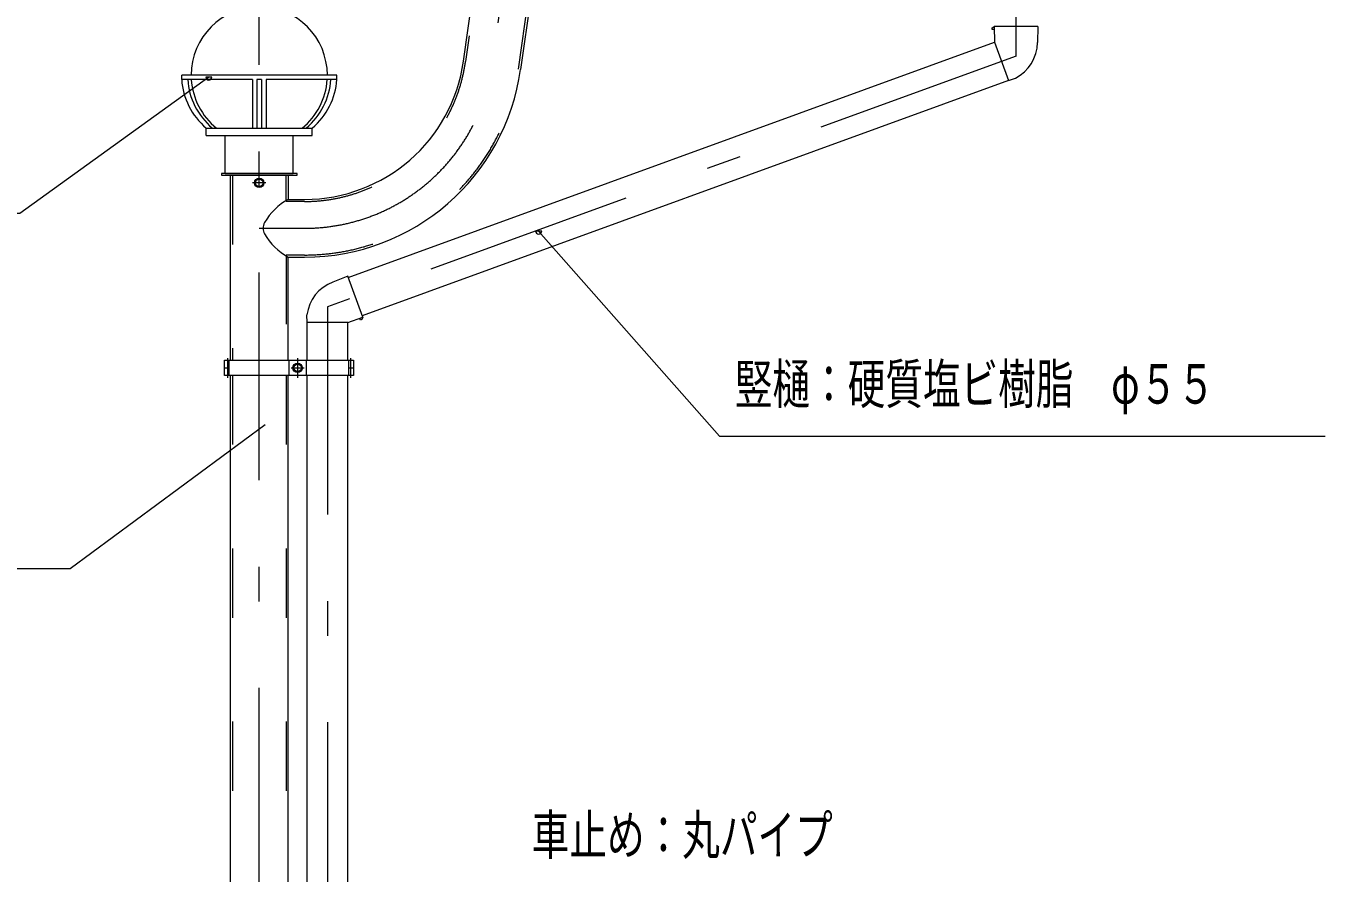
# Model space of a CAD drawing. Units: millimetres, scale not verified. Extents: x -32624 to 32629, y -14700 to 14700.
# Drawn here: x 17875 to 23883, y 2858 to 6773 of the extents above; entities that cross this region are included whole.
import ezdxf
from ezdxf.enums import TextEntityAlignment as Align

# ---------------------------------------------------------------- set-up
doc = ezdxf.new("R2010")
doc.units = ezdxf.units.MM
doc.header["$LTSCALE"] = 80
doc.linetypes.add('USER2', pattern=[10, 4, -6])
doc.linetypes.add('USER3', pattern=[24, 12, -5, 2, -5])
for name, color, linetype, lineweight in [('0-0_0', 7, 'Continuous', 18), ('0-6_2-0BOLD', 7, 'Continuous', 18), ('0-7_2-1HIDDEN', 3, 'USER2', 18), ('0-8_2-2CENTER', 3, 'USER3', 18), ('0-A_2-5DIM', 3, 'Continuous', 18)]:
    doc.layers.add(name, color=color, linetype=linetype, lineweight=lineweight)
doc.styles.add('ＭＳ ゴシック', font='')
doc.styles.get('ＭＳ ゴシック').set_extended_font_data('MS Gothic')

# ---------------------------------------------------------------- blocks, each defined once
blk = doc.blocks.new('ledl')
at = {"layer": '0-0_0'}
for p, q in [((14388.17, 13926.97), (14183.17, 13926.97)), ((14183.17, 13920.97), (14183.17, 13926.97)), ((14388.17, 13920.97), (14388.17, 13926.97)), ((14276.67, 13920.97), (14183.17, 13920.97)), ((14276.67, 13920.97), (14276.67, 13856.97)), ((14288.67, 13920.97), (14282.67, 13920.97)), ((14282.67, 13920.97), (14282.67, 13856.97)), ((14288.67, 13920.97), (14288.67, 13856.97)), ((14388.17, 13920.97), (14294.67, 13920.97)), ((14294.67, 13920.97), (14294.67, 13856.97)), ((14355.67, 13846.97), (14355.67, 13856.97)), ((14215.67, 13846.97), (14355.67, 13846.97)), ((14240.67, 13796.97), (14240.67, 13846.97)), ((14330.67, 13796.97), (14330.67, 13846.97)), ((14240.67, 13796.97), (14330.67, 13796.97))]:
    blk.add_line(p, q, dxfattribs=at)
blk.add_lwpolyline([(14215.67, 13846.97), (14215.67, 13856.97), (14355.67, 13856.97)], dxfattribs=at)
for start, end in [(0, 180), (183.82255, 231.05756), (308.94244, 356.17745)]:
    blk.add_arc((14285.67, 13926.97), 90, start, end, dxfattribs=at)
for centre, major_axis, start_param, end_param in [((14285.67, 13926.97), (102.47, 6.5), 3.1362923, 3.9034857), ((14293.67, 13926.97), (102.47, 6.5), 3.1362923, 3.9034857), ((14277.67, 13926.97), (-102.47, 6.5), 2.3796996, 3.146893), ((14285.67, 13926.97), (-102.47, 6.5), 2.3796996, 3.146893)]:
    blk.add_ellipse(centre, major_axis=major_axis, ratio=0.92312, start_param=start_param, end_param=end_param, dxfattribs=at)

msp = doc.modelspace()

# ---------------------------------------------------------------- linework, layer by layer
at = {"layer": '0-6_2-0BOLD'}
for p, q in [((19897.74, 6610.15), (20024.59, 7512.71)), ((20286.48, 7457.34), (20162.2, 6572.99)), ((22554.63, 6771.41), (22553.14, 6696.57)), ((19365.29, 5610.55), (22353.68, 6698.24)), ((22418.33, 6520.64), (19429.93, 5432.95)), ((18819.96, 5227.94), (18819.96, 6083.35)), ((18936.13, 6058.53), (18953.34, 6068.47)), ((18953.63, 6068.47), (18970.84, 6058.53)), ((18935.99, 6038.41), (18935.99, 6058.28)), ((18953.34, 6028.22), (18936.13, 6038.16)), ((18970.84, 6038.16), (18953.63, 6028.22)), ((18970.99, 6058.28), (18970.99, 6038.41)), ((19173.98, 5402.94), (19173.98, 5227.94)), ((19362.99, 5227.94), (19362.99, 5402.94)), ((18814.36, 5157.94), (18814.36, 5227.94)), ((19092.04, 5157.94), (19092.04, 5227.94)), ((19170.06, 5227.94), (19170.06, 5157.94)), ((19367.71, 5157.94), (19367.71, 5227.94)), ((18793.01, 5192.94), (18814.36, 5192.94)), ((19113.44, 5183), (19113.44, 5202.88)), ((19113.58, 5203.13), (19130.79, 5213.07)), ((19130.79, 5172.82), (19113.58, 5182.76)), ((19131.08, 5213.07), (19148.29, 5203.13)), ((19148.29, 5182.76), (19131.08, 5172.82)), ((19148.43, 5202.88), (19148.43, 5183)), ((19367.71, 5192.94), (19389.06, 5192.94)), ((18819.96, 1486.05), (18819.96, 5157.94)), ((19087.01, 1486.05), (19087.01, 5157.94)), ((19173.98, 5157.94), (19173.98, 1486.05)), ((19362.99, 1486.05), (19362.99, 5157.94))]:
    msp.add_line(p, q, dxfattribs=at)
for points in [[(22352.61, 6757.41), (22343.93, 6757.41), (22343.93, 6764.41), (22352.34, 6771.41)], [(22554.63, 6771.41), (22352.34, 6771.41), (22353.8, 6697.91)], [(22353.8, 6697.91), (22418.21, 6520.97), (22451.35, 6532.65)], [(19087.01, 6083.35), (19087.01, 5971.87), (19163.49, 5971.87)], [(19087.01, 5227.94), (19087.01, 5704.82), (19163.49, 5704.82)], [(19362.64, 5402.94), (19432.21, 5426.7), (19363.01, 5616.8), (19293.2, 5589.8)], [(19362.64, 5402.94), (19174.33, 5402.94), (19173.98, 5438.08)], [(19432.21, 5426.7), (19428.5, 5416.41), (19421.92, 5414.02), (19418.96, 5422.18)]]:
    msp.add_lwpolyline(points, dxfattribs=at)
for points in [[(19128.48, 6091.4), (18778.49, 6091.4), (18778.49, 6083.35), (19128.48, 6083.35)], [(18793.01, 5157.94), (18793.01, 5227.94), (19389.06, 5227.94), (19389.06, 5157.94)]]:
    msp.add_lwpolyline(points, close=True, dxfattribs=at)
for centre, radius in [((18953.49, 6048.35), 21.88), ((18953.49, 6048.35), 17.15), ((19130.94, 5192.94), 21.88), ((19130.94, 5192.94), 17.15)]:
    msp.add_circle(centre, radius, dxfattribs=at)
for centre, radius, start, end in [((22364.18, 6700.35), 189, 297.46495, 358.85423), ((19163.49, 6713.35), 741.48, 270, 352), ((19163.49, 6713.35), 1008.52, 270, 352), ((18953.49, 6048.35), 20.12, 89.59184, 90.40814), ((18953.49, 6048.35), 20.12, 149.59184, 150.40814), ((18953.49, 6048.35), 20.12, 209.59184, 210.40814), ((18953.49, 6048.35), 20.12, 269.59184, 270.40814), ((18953.49, 6048.35), 20.12, 29.59184, 30.40814), ((18953.49, 6048.35), 20.12, 329.59184, 330.40814), ((19221.46, 5726.26), 280, 118.69672, 150.48341), ((19023.49, 5838.35), 52.5, 150.48341, 209.51657), ((19221.46, 5950.43), 280, 209.51657, 241.30327), ((19361.38, 5413.52), 189, 111.14577, 172.53503), ((19130.94, 5192.94), 20.12, 149.59184, 150.40814), ((19130.94, 5192.94), 20.12, 209.59184, 210.40814), ((19130.94, 5192.94), 20.12, 89.59184, 90.40814), ((19130.94, 5192.94), 20.12, 269.59184, 270.40814), ((19130.94, 5192.94), 20.12, 29.59184, 30.40814), ((19130.94, 5192.94), 20.12, 329.59184, 330.40814)]:
    msp.add_arc(centre, radius, start, end, dxfattribs=at)
at = {"layer": '0-7_2-1HIDDEN'}
for p, q in [((20035.57, 7520.45), (19907.45, 6608.79)), ((20152.49, 6574.35), (20278.25, 7469.15)), ((18829.76, 6083.35), (18829.76, 5227.94)), ((18829.76, 5157.94), (18829.76, 1486.05)), ((19077.21, 5157.94), (19077.21, 1486.05))]:
    msp.add_line(p, q, dxfattribs=at)
for points in [[(19163.49, 5962.07), (19077.21, 5962.07), (19077.21, 6083.35)], [(19163.49, 5714.62), (19077.21, 5714.62), (19077.21, 5227.94)]]:
    msp.add_lwpolyline(points, dxfattribs=at)
for radius in [751.27, 998.73]:
    msp.add_arc((19163.49, 6713.35), radius, 270, 352, dxfattribs=at)
at = {"layer": '0-8_2-2CENTER'}
for p, q in [((18953.49, 833.35), (18953.49, 8169.05)), ((20191.08, 7737.91), (20029.97, 6591.57)), ((22453.48, 6634), (22453.48, 7462.1)), ((22453.48, 6634), (19268.49, 5474.75)), ((18984.11, 6048.35), (18922.86, 6048.35)), ((18953.49, 5838.35), (19163.49, 5838.35)), ((18806.49, 5238.44), (18806.49, 5147.44)), ((19130.94, 5238.44), (19130.94, 5147.44)), ((19375.59, 5238.44), (19375.59, 5147.44)), ((19100.31, 5192.94), (19161.56, 5192.94))]:
    msp.add_line(p, q, dxfattribs=at)
msp.add_lwpolyline([(19268.49, 5474.75), (19268.49, 1103.64), (19426.5, 1046.13)], dxfattribs=at)
msp.add_arc((19163.49, 6713.35), 875, 270, 352, dxfattribs=at)
at = {"layer": '0-A_2-5DIM'}
for p, q in [((18734.13, 6536.95), (18706.13, 6536.95)), ((20259.66, 5825.16), (20231.66, 5825.16)), ((20245.66, 5825.16), (21082.64, 4877.96)), ((18981.46, 4928.92), (18078.49, 4263.35)), ((21082.64, 4877.96), (23882.64, 4877.96)), ((18078.49, 4263.34), (16118.49, 4263.34))]:
    msp.add_line(p, q, dxfattribs=at)
msp.add_lwpolyline([(18720.13, 6536.95), (17845.58, 5906.18), (16332.59, 5906.18)], dxfattribs=at)
for centre in [(18720.13, 6536.95), (20245.66, 5825.16)]:
    msp.add_arc(centre, 14, 180, 0, dxfattribs=at)

# ---------------------------------------------------------------- block references
at = {"layer": '0-0_0', "xscale": 3.5, "yscale": 3.5}
msp.add_blockref('ledl', (-31046.36, -42198.01), dxfattribs=at)

# ---------------------------------------------------------------- texts
at = {"layer": '0-A_2-5DIM', "color": 7, "style": 'ＭＳ ゴシック', "width": 0.7}
for s, p in [('竪樋：硬質塩ビ樹脂\u3000φ５５', (21152.64, 4972.83)), ('車止め：丸パイプ', (20213.5, 2888.22))]:
    msp.add_text(s, height=182.3, dxfattribs=at).set_placement(p, align=Align.BOTTOM_LEFT)

doc.saveas('drawing.dxf')
